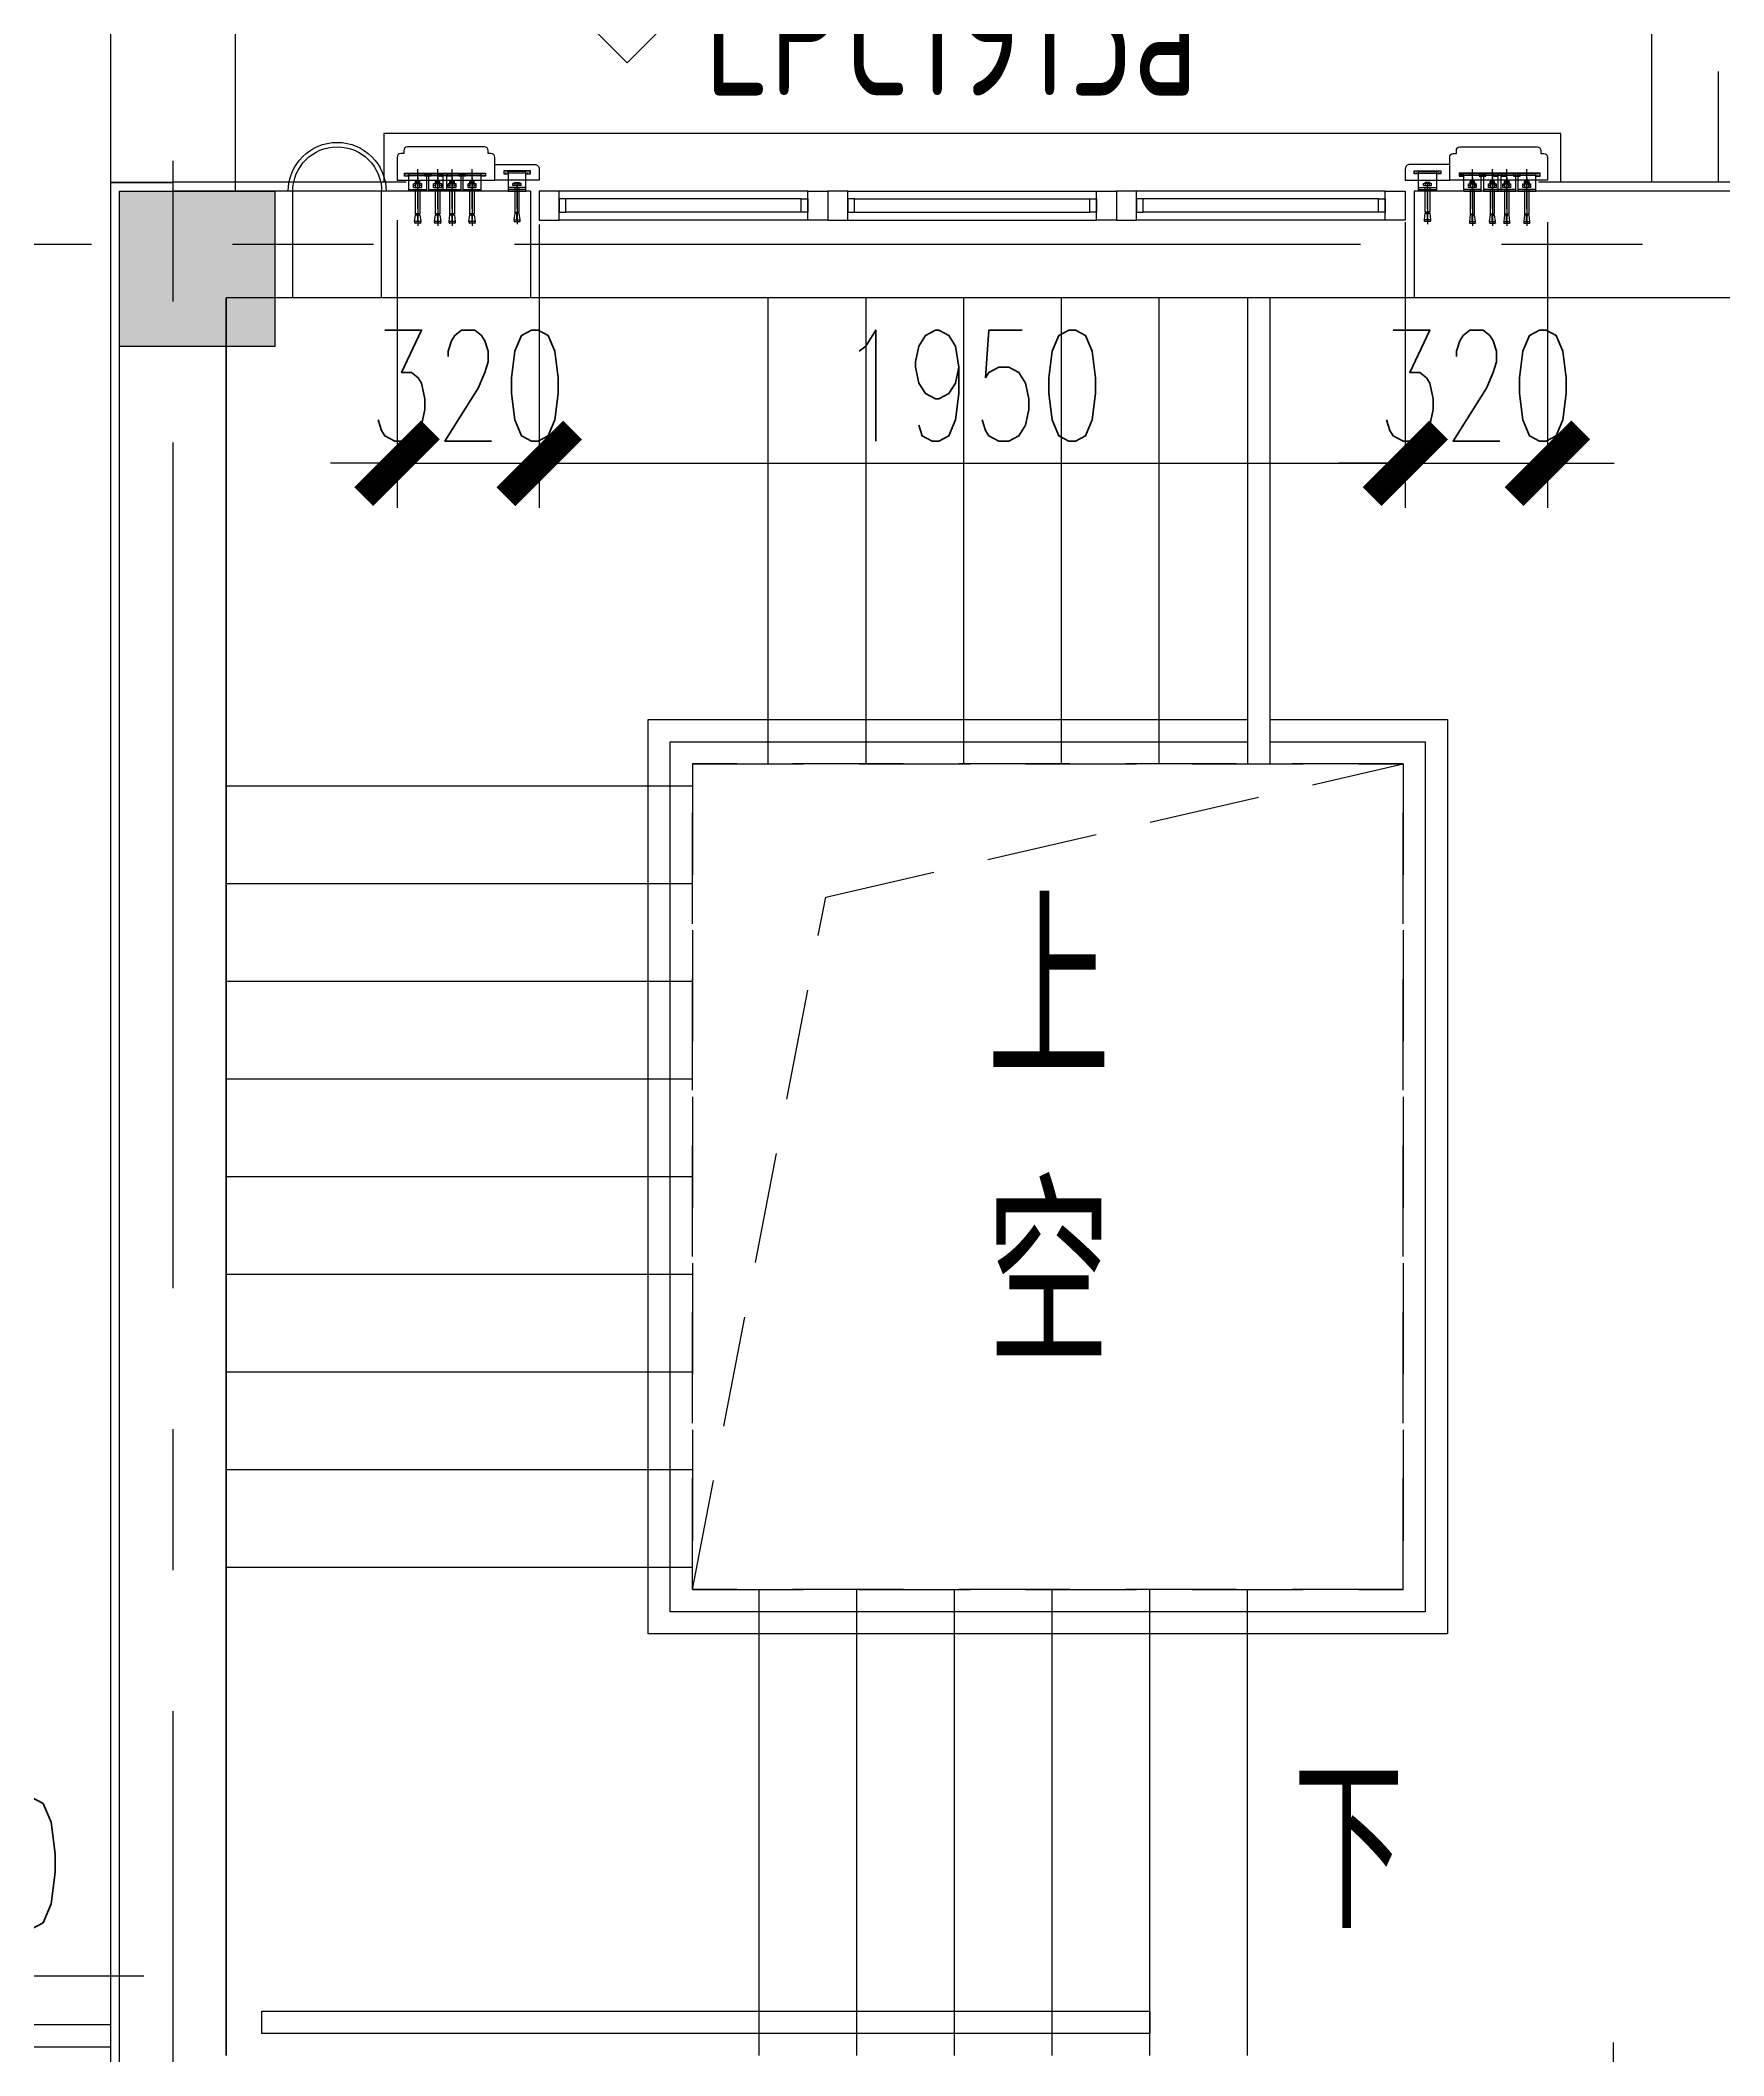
# Model space of a CAD drawing. Extents: x 296441 to 853063, y 459050 to 1117990.
# Drawn here: x 648600 to 652390, y 575747 to 580287 of the extents above; entities that cross this region are included whole.
import ezdxf
from ezdxf.enums import TextEntityAlignment as Align

# ---------------------------------------------------------------- set-up
doc = ezdxf.new("R2010")
doc.units = 0
doc.header["$LTSCALE"] = 1000
for name, pattern in [('14-GRID$0$CENTER2', [28.575, 19.05, -3.175, 3.175, -3.175]), ('B-ROOF01$0$F1-OTLN-ROOF$0$HIDDEN', [0.375, 0.25, -0.125]), ('CENTER', [50.8, 31.75, -6.35, 6.35, -6.35]), ('DASH', [0.35, 0.25, -0.1]), ('DOTE', [2.42, 2, -0.2, 0.02, -0.2]), ('E1-FL03$0$HIDDEN', [0.375, 0.25, -0.125]), ('HIDDEN', [0.375, 0.25, -0.125])]:
    doc.linetypes.add(name, pattern=pattern)
for name, color, linetype in [('0-COL-H1', 170, 'Continuous'), ('14-GRID$0$G-GRID', 9, '14-GRID$0$CENTER2'), ('5PJ(配件)', 13, 'Continuous'), ('8XX(虚线)', 8, 'DASH'), ('A-SLAB-OTLN', 144, 'HIDDEN'), ('dianti-BM01$0$A-HRAL', 5, 'Continuous'), ('DIM_ELEV', 3, 'Continuous'), ('DIM_SYMB', 3, 'Continuous'), ('E-TEXT-BS01-MI-14$0$A-ROOM-IDEN', 4, 'Continuous'), ('E-TEXT-BS01-MI-14$0$A-WIND-IDEN', 33, 'Continuous'), ('E1-FL02$0$A-STRS', 4, 'Continuous'), ('E1-FL03$0$A-HOLE', 211, 'Continuous'), ('E1-FL03$0$A-HRAL', 5, 'Continuous'), ('E1-FL03$0$A-STRS', 4, 'Continuous'), ('E1-FL03$0$A-WALL', 1, 'Continuous'), ('E1-FL03$0$A-WALL-FNSH', 6, 'Continuous'), ('E2-E3-FL03$0$A-OVLK', 140, 'Continuous'), ('E2-E3-FL03$0$A-WALL', 1, 'Continuous'), ('E2-E3-FL03$0$E1-FL03$0$A-HOLE-MECH', 222, 'Continuous'), ('E2-E3-FL03$0$E1-FL03$0$A-OVLK', 140, 'Continuous'), ('E2-E3-FL03$0$E1-FL03$0$A-ROOF', 2, 'Continuous'), ('E2-E3-FL03$0$E1-FL03$0$A-SECT-WIND', 155, 'Continuous'), ('E2-E3-FL03$0$E1-FL03$0$A-SECT-WOOD', 17, 'Continuous'), ('E2-E3-FL03$0$E1-FL03$0$A-WALL', 1, 'Continuous'), ('E2-E3-FL03$0$E1-FL03$0$A-WALL-FNSH', 6, 'Continuous'), ('E2-E3-FL03$0$E1-FL03$0$G-XREF', 2, 'Continuous'), ('E_OTHER', 7, 'Continuous'), ('PUB_TEXT', 7, 'Continuous'), ('ZT0_默认图层-----PM、LM、DY、JD', 7, 'Continuous'), ('ZT1_Dim---标注---PM、LM、DY、JD', 252, 'Continuous'), ('ZT3_型材--铝断面-------------JD', 6, 'Continuous'), ('ZT3_辅材--五金件-------------JD', 13, 'Continuous')]:
    doc.layers.add(name, color=color, linetype=linetype)
doc.styles.add('_TCH_DIM', font='SIMPLEX', dxfattribs={"bigfont": 'GBCBIG'})
doc.styles.add('E-TEXT-FL03$0$GOA_01_thin_0.75', font='romans.shx', dxfattribs={"width": 0.75, "bigfont": 'hzdx.shx'})
doc.styles.get("Standard").update_dxf_attribs({"font": 'gbenor.shx', "bigfont": 'gbcbig.shx'})
doc.styles.add('ZT-DIMSTYLE', font='ROMANS.shx', dxfattribs={"width": 0.7, "bigfont": 'CHINESE.shx'})
doc.styles.add('ZT_文字标注', font='ROMANS.shx', dxfattribs={"width": 0.7, "bigfont": '@1chinese.shx'})
doc.dimstyles.new('ZT-DIM100', dxfattribs={"dimscale": 100, "dimtxt": 2.5, "dimasz": 1.5, "dimexe": 1, "dimexo": 1, "dimgap": 0.5, "dimtad": 1, "dimdec": 0, "dimdsep": 46, "dimtxsty": 'ZT-DIMSTYLE', "dimblk": 'ARCHTICK', "dimcen": 2.5, "dimclrd": 175, "dimclre": 175, "dimclrt": 7, "dimazin": 2, "dimtfac": 1, "dimtix": 1, "dimtmove": 2, "dimatfit": 3, "dimfxl": 0, "dimarcsym": 0})

# ---------------------------------------------------------------- blocks, each defined once
blk = doc.blocks.new('E2-E3-FL03$0$E1-FL03$0$XINFENG-1F2F')
for p, q in [((0, 0), (0, 240)), ((200, 0), (200, 240))]:
    blk.add_line(p, q)
for radius in [110, 100]:
    blk.add_arc((100, 240), radius, 0, 180)
blk = doc.blocks.new('*U429')
at = {"layer": 'E2-E3-FL03$0$E1-FL03$0$A-SECT-WIND'}
for p, q in [((45, 32.5), (605, 32.5)), ((60, 15), (590, 15)), ((45, -32.5), (605, -32.5)), ((60, -15), (590, -15))]:
    blk.add_line(p, q, dxfattribs=at)
at = {"layer": 'E2-E3-FL03$0$E1-FL03$0$A-SECT-WOOD'}
for points in [[(0, 32.5), (45, 32.5), (45, -32.5), (0, -32.5)], [(60, 15), (60, -15), (45, -15), (45, 15)], [(590, 15), (590, -15), (605, -15), (605, 15)], [(650, 32.5), (605, 32.5), (605, -32.5), (650, -32.5)]]:
    blk.add_lwpolyline(points, close=True, dxfattribs=at)
blk = doc.blocks.new('ZT_钢膨胀螺栓_M10X95')
at = {"layer": 'ZT3_辅材--五金件-------------JD', "color": 1, "linetype": 'DOTE', "ltscale": 5}
blk.add_line((-27, 0), (82, 0), dxfattribs=at)
at = {"layer": 'ZT3_辅材--五金件-------------JD'}
for p, q in [((-17.5, 5), (-19, 3.5)), ((-19, -3.5), (-19, 3.5)), ((-13, 4.2), (-18.2, 4.2)), ((-13, 5), (-17.5, 5)), ((-17.5, 5), (-17.5, -5)), ((-16, 5), (-16, -5)), ((-14.5, 5), (-14.5, -5)), ((-13, -6.9), (-13, 6.9)), ((-4.6, 9.2), (-12.5, 9.2)), ((-4.6, 4.6), (-12.5, 4.6)), ((-4.6, -9.2), (-4.6, 9.2)), ((-2, 0.7), (-4.6, -0.2)), ((-2, 0), (-4.6, -0.9)), ((0, 5), (55, 5)), ((55, 5), (55, -5)), ((57.1, 4.1), (55, 4.1)), ((57.1, 1), (55, 1)), ((57.1, 5), (72.4, 7)), ((57.1, -5), (57.1, 5)), ((72.4, 0.4), (60.5, 0.4)), ((72.4, 7), (72.4, 0.4)), ((72.4, 6.5), (74.9, 6.9)), ((76, 5.9), (76, -5.9)), ((-17.5, -5), (-19, -3.5)), ((-13, -4.2), (-18.2, -4.2)), ((-13, -5), (-17.5, -5)), ((-4.6, -4.6), (-12.5, -4.6)), ((-4.6, -9.2), (-12.5, -9.2)), ((55, -5), (0, -5)), ((57.1, -1), (55, -1)), ((57.1, -4.1), (55, -4.1)), ((72.4, -7), (57.1, -5)), ((60.5, -0.4), (72.4, -0.4)), ((72.4, -0.4), (72.4, -7)), ((74.9, -6.9), (72.4, -6.5))]:
    blk.add_line(p, q, dxfattribs=at)
for centre, radius, start, end in [((-7.4, 6.9), 5.58, 155.5673, 204.4327), ((8.6, 0), 21.6, 167.6432, 192.3568), ((59.6, 0), 1.04, 23.5782, 336.4218), ((75, 5.9), 1, 0, 97.412), ((-7.4, -6.9), 5.58, 155.5673, 204.4327), ((75, -5.9), 1, 262.588, 0)]:
    blk.add_arc(centre, radius, start, end, dxfattribs=at)
at = {"layer": 'Defpoints', "color": 250, "style": 'ZT_文字标注', "width": 0.7}
for s, p in [('M10', (-9, 7.2)), ('95', (-9, -6.2))]:
    blk.add_text(s, height=1.5, rotation=90, dxfattribs=at).set_placement(p, align=Align.MIDDLE)
blk = doc.blocks.new('*U2473')
at = {"layer": 'ZT3_辅材--五金件-------------JD', "rotation": 270}
blk.add_blockref('ZT_钢膨胀螺栓_M10X95', (0, 0), dxfattribs=at)
blk = doc.blocks.new('L形挂件')
at = {"layer": '8XX(虚线)', "ltscale": 25}
h = blk.add_hatch(dxfattribs=at)
h.set_pattern_fill('AR-SAND', color=256, scale=0.05, style=0)
h.set_pattern_definition([(52.5, (-25.0006, -59.7017), (2.44707, -0.08), [0, -1.9304, 0, -2.159, 0, -2.06375]), (82.5, (-25.0006, -59.7017), (3.58413, 2.24762), [0, -1.0414, 0, -1.7399, 0, -0.66675]), (122.5, (-25.0006, -61.2638), (0.00719, 3.95496), [0, -0.635, 0, -2.286, 0, -2.9845]), (132.5, (-25.0006, -61.2638), (1.11465, 3.81778), [0, -0.3175, 0, -1.4986, 0, -1.7145])])
edge = h.paths.add_edge_path()
edge.add_line((-34, -29.7), (-41, -29.7))
edge.add_line((-41, -29.7), (-41, -59.7))
edge.add_line((-41, -59.7), (-39.5, -59.7))
edge.add_line((-39.5, -59.7), (-39.5, -40.9))
edge.add_arc((-38.3, -40.9), 1.2, 90, 180, ccw=False)
edge.add_line((-38.3, -39.7), (-34, -39.7))
edge.add_line((-34, -39.7), (-34, -29.7))
edge = h.paths.add_edge_path()
edge.add_line((-41, -89.7), (-34, -89.7))
edge.add_line((-34, -89.7), (-34, -79.7))
edge.add_line((-34, -79.7), (-38.3, -79.7))
edge.add_arc((-38.3, -78.5), 1.2, -180, -90, ccw=False)
edge.add_line((-39.5, -78.5), (-39.5, -59.7))
edge.add_line((-39.5, -59.7), (-41, -59.7))
edge.add_line((-41, -59.7), (-41, -89.7))
h = blk.add_hatch(dxfattribs=at)
h.set_pattern_fill('AR-SAND', color=256, scale=0.05, angle=180, style=0)
h.set_pattern_definition([(52.5, (-25.0006, -104.7017), (2.44707, -0.08), [0, -1.9304, 0, -2.159, 0, -2.06375]), (82.5, (-25.0006, -104.7017), (3.58413, 2.24762), [0, -1.0414, 0, -1.7399, 0, -0.66675]), (122.5, (-25.0006, -106.2638), (0.00719, 3.95496), [0, -0.635, 0, -2.286, 0, -2.9845]), (132.5, (-25.0006, -106.2638), (1.11465, 3.81778), [0, -0.3175, 0, -1.4986, 0, -1.7145])])
edge = h.paths.add_edge_path()
edge.add_line((-41, -134.7), (-34, -134.7))
edge.add_line((-34, -134.7), (-34, -124.7))
edge.add_line((-34, -124.7), (-38.3, -124.7))
edge.add_arc((-38.3, -123.5), 1.2, -180, -90, ccw=False)
edge.add_line((-39.5, -123.5), (-39.5, -104.7))
edge.add_line((-39.5, -104.7), (-41, -104.7))
edge.add_line((-41, -104.7), (-41, -134.7))
edge = h.paths.add_edge_path()
edge.add_line((-34, -74.7), (-41, -74.7))
edge.add_line((-41, -74.7), (-41, -104.7))
edge.add_line((-41, -104.7), (-39.5, -104.7))
edge.add_line((-39.5, -104.7), (-39.5, -85.9))
edge.add_arc((-38.3, -85.9), 1.2, 90, 180, ccw=False)
edge.add_line((-38.3, -84.7), (-34, -84.7))
edge.add_line((-34, -84.7), (-34, -74.7))
at = {"color": 8}
for p, q in [((-41, -29.7), (-34, -29.7)), ((-41, -74.7), (-34, -74.7))]:
    blk.add_line(p, q, dxfattribs=at)
at = {"color": 1, "linetype": 'CENTER', "ltscale": 10}
for p, q in [((40, -59.7), (-50, -59.7)), ((40, -59.7), (-50, -59.7)), ((40, -104.7), (-50, -104.7)), ((40, -104.7), (-50, -104.7))]:
    blk.add_line(p, q, dxfattribs=at)
at = {"layer": '5PJ(配件)'}
for p, q in [((-4, -79.7), (-4, -39.7)), ((-39.5, -110.9), (-39.5, -85.9)), ((-38.3, -84.7), (-25, -84.7)), ((-35.5, -124.7), (-35.5, -84.7)), ((-39.5, -123.5), (-39.5, -110.9)), ((-25, -124.7), (-38.3, -124.7))]:
    blk.add_line(p, q, dxfattribs=at)
for points in [[(-25, -39.7), (0, -39.7)], [(0, -40.1), (0, -79.7), (-25, -79.7)], [(-25, -84.7), (0, -84.7), (0, -124.7)], [(0, -124.7), (-25, -124.7)]]:
    blk.add_lwpolyline(points, dxfattribs=at)
for centre, start, end in [((-38.3, -85.9), 90, 180), ((-38.3, -123.5), 180, 270)]:
    blk.add_arc(centre, 1.2, start, end, dxfattribs=at)
at = {"layer": '8XX(虚线)', "ltscale": 25}
for p, q in [((-41, -89.7), (-41, -29.7)), ((-34, -29.7), (-34, -39.7)), ((-41, -134.7), (-41, -74.7)), ((-34, -89.7), (-41, -89.7)), ((-34, -74.7), (-34, -84.7)), ((-34, -79.7), (-34, -89.7)), ((-34, -134.7), (-41, -134.7)), ((-34, -124.7), (-34, -134.7))]:
    blk.add_line(p, q, dxfattribs=at)
at = {"layer": '8XX(虚线)', "linetype": 'Continuous', "ltscale": 25}
for p, q in [((-39.5, -65.9), (-39.5, -40.9)), ((-38.3, -39.7), (-25, -39.7)), ((-35.5, -79.7), (-35.5, -39.7)), ((-39.5, -78.5), (-39.5, -65.9)), ((-25, -79.7), (-38.3, -79.7))]:
    blk.add_line(p, q, dxfattribs=at)
at = {"layer": '8XX(虚线)', "linetype": 'DASH', "ltscale": 25}
blk.add_line((-4, -124.7), (-4, -84.7), dxfattribs=at)
for centre, start, end in [((-38.3, -40.9), 90, 180), ((-38.3, -78.5), 180, 270)]:
    blk.add_arc(centre, 1.2, start, end, dxfattribs=at)
at = {"layer": 'ZT3_辅材--五金件-------------JD', "rotation": 90}
for p in [(-4, -59.7), (-4, -104.7)]:
    blk.add_blockref('*U2473', p, dxfattribs=at)
blk = doc.blocks.new('20180521.08271243')
at = {"layer": '8XX(虚线)', "ltscale": 25}
h = blk.add_hatch(dxfattribs=at)
h.set_pattern_fill('AR-SAND', color=256, scale=0.05, angle=360, style=0)
h.set_pattern_definition([(232.5, (-292719.11, -161804.6666), (-2.447066187, 0.080001565), [0, -1.9304, 0, -2.159, 0, -2.06375]), (262.5, (-292719.11, -161804.6666), (-3.584125503, -2.247616416), [0, -1.0414, 0, -1.7399, 0, -0.66675]), (302.5, (-292719.11, -161803.1045), (-0.007185923, -3.954961851), [0, -0.635, 0, -2.286, 0, -2.9845]), (312.5, (-292719.11, -161803.1045), (-1.114646616, -3.817782262), [0, -0.3175, 0, -1.4986, 0, -1.7145])])
edge = h.paths.add_edge_path()
edge.add_line((30, 36), (30, 29))
edge.add_line((30, 29), (20, 29))
edge.add_line((20, 29), (20, 33.3))
edge.add_arc((18.8, 33.3), 1.2, 360, 450)
edge.add_line((18.8, 34.5), (0, 34.5))
edge.add_line((0, 34.5), (0, 36))
edge.add_line((0, 36), (30, 36))
edge = h.paths.add_edge_path()
edge.add_line((-30, 29), (-30, 36))
edge.add_line((-30, 36), (0, 36))
edge.add_line((0, 36), (0, 34.5))
edge.add_line((0, 34.5), (-18.8, 34.5))
edge.add_arc((-18.8, 33.3), 1.2, 90, 180)
edge.add_line((-20, 33.3), (-20, 29))
edge.add_line((-20, 29), (-30, 29))
at = {"color": 8}
blk.add_line((-30, 36, 0), (-30, 29, 0), dxfattribs=at)
at = {"color": 1, "linetype": 'CENTER', "ltscale": 10}
blk.add_line((0, -50), (0, 9.5), dxfattribs=at)
blk.add_line((0, -50), (0, 9.5), dxfattribs=at)
at = {"layer": '5PJ(配件)'}
for p, q in [((-20, 33.3, 0), (-20, 30, 0)), ((20, 30.5, 0), (-20, 30.5, 0)), ((6.2, 34.5, 0), (-18.8, 34.5, 0)), ((18.8, 34.5, 0), (6.2, 34.5, 0)), ((20, 30, 0), (20, 33.3, 0)), ((20, -2), (-20, -2)), ((20, -6), (-20, -6))]:
    blk.add_line(p, q, dxfattribs=at)
for points in [[(-20, 30), (-20, -10), (20, -10)], [(20, -10), (20, 30)]]:
    blk.add_lwpolyline(points, dxfattribs=at)
for centre, start, end in [((-18.8, 33.3, 0), 90, 180), ((18.8, 33.3, 0), 0, 90)]:
    blk.add_arc(centre, 1.2, start, end, dxfattribs=at)
at = {"layer": '8XX(虚线)', "ltscale": 25}
for p, q in [((30, 36, 0), (-30, 36, 0)), ((-30, 29, 0), (-20, 29, 0)), ((-25, 29, 0), (-20, 29, 0)), ((20, 29, 0), (30, 29, 0)), ((30, 29, 0), (30, 36, 0))]:
    blk.add_line(p, q, dxfattribs=at)
at = {"layer": 'ZT3_辅材--五金件-------------JD'}
for p, q in [((-9.2, 2.6), (-9.2, 7.5)), ((9.2, 2.6), (-9.2, 2.6)), ((6.9, 8), (-6.9, 8)), ((-5, 8), (-5, 9.5)), ((-5, 9.5), (5, 9.5)), ((-4.6, 2.6), (-4.6, 7.5)), ((-4.3, 8), (-4.3, 9.5)), ((-0.7, 0), (0.2, 2.6)), ((0, 0), (0.9, 2.6)), ((4.2, 8), (4.2, 9.5)), ((4.6, 2.6), (4.6, 7.5)), ((5, 8), (5, 9.5)), ((9.2, 2.6), (9.2, 7.5)), ((-5, -2), (-5, -57)), ((5, -57), (5, -2)), ((-5, -59.1), (-7, -74.4)), ((-7, -74.4), (-0.4, -74.4)), ((-6.5, -74.4), (-6.9, -76.9)), ((-5.9, -78), (5.9, -78)), ((-5, -57), (5, -57)), ((5, -59.1), (-5, -59.1)), ((-4.1, -59.1), (-4.1, -57)), ((-1, -59.1), (-1, -57)), ((-0.4, -74.4), (-0.4, -62.5)), ((0.4, -62.5), (0.4, -74.4)), ((0.4, -74.4), (7, -74.4)), ((1, -59.1), (1, -57)), ((4.1, -59.1), (4.1, -57)), ((7, -74.4), (5, -59.1)), ((6.9, -76.9), (6.5, -74.4))]:
    blk.add_line(p, q, dxfattribs=at)
at = {"layer": 'ZT3_辅材--五金件-------------JD', "color": 1, "linetype": 'DOTE', "ltscale": 5}
blk.add_line((0, 9.5), (0, -84), dxfattribs=at)
at = {"layer": 'ZT3_辅材--五金件-------------JD'}
for centre, radius, start, end in [((-6.9, 2.4), 5.58, 65.5673, 114.4327), ((0, -13.6), 21.6, 77.6432, 102.3568), ((6.9, 2.4), 5.58, 65.5673, 114.4327), ((-5.9, -77), 1, 172.588, 270), ((0, -61.6), 1.04, 293.5782, 246.4218), ((5.9, -77), 1, 270, 7.412)]:
    blk.add_arc(centre, radius, start, end, dxfattribs=at)
at = {"layer": 'Defpoints', "color": 250, "style": 'ZT_文字标注', "text_generation_flag": 4, "width": 0.7}
for s, p in [('M10', (-7.2, 7)), ('95', (6.2, 7))]:
    blk.add_text(s, height=1.5, rotation=180, dxfattribs=at).set_placement(p, align=Align.MIDDLE)
blk = doc.blocks.new('20191017190147')
at = {"layer": 'ZT3_型材--铝断面-------------JD', "ltscale": 0.02}
blk.add_lwpolyline([(-80, -25), (-80, -77, -0.414214), (-88, -85), (-95, -85), (-95, -92, -0.414214), (-103, -100), (-245, -100), (-277, -100, -0.414214), (-285, -92), (-285, -85), (-292, -85, -0.414214), (-300, -77), (-300, -25), (-80, -25)], format="xyb", dxfattribs=at)
at = {"layer": 'ZT3_型材--铝断面-------------JD', "ltscale": 0.02, "elevation": 0}
blk.add_lwpolyline([(-80, -25), (-80, -60), (10, -60, 0.414214), (20, -50), (20, -25)], format="xyb", close=True, dxfattribs=at)
at = {"layer": 'ZT0_默认图层-----PM、LM、DY、JD', "ltscale": 10, "xscale": -1, "rotation": 180}
blk.add_blockref('20180521.08271243', (-30, -10), dxfattribs=at)
at = {"layer": 'ZT1_Dim---标注---PM、LM、DY、JD', "ltscale": 10, "xscale": -1, "rotation": 270}
for p in [(-148.9, 0), (-71.5, 0)]:
    blk.add_blockref('L形挂件', p, dxfattribs=at)
blk = doc.blocks.new('HHHH23')
at = {"layer": 'A-SLAB-OTLN', "linetype": 'B-ROOF01$0$F1-OTLN-ROOF$0$HIDDEN'}
blk.add_line((926704.2, 422632.8), (926704.2, 425192.8), dxfattribs=at)
at = {"layer": 'dianti-BM01$0$A-HRAL'}
blk.add_lwpolyline([(923424.2, 418462.8), (923424.2, 418512.8), (925424.2, 418512.8), (925424.2, 418462.8), (923424.2, 418462.8)], dxfattribs=at)
at = {"layer": 'DIM_SYMB'}
blk.add_lwpolyline([(925644.2, 418937.8, 0, 0, 0), (923869.2, 418937.8, 0, 0, 0), (923869.2, 421847.8, 0, 0, 0), (925094.2, 421847.8, 80, 0, 0), (925394.2, 421847.8, 0, 0, 0)], format="xyseb", dxfattribs=at)
at = {"layer": 'E1-FL02$0$A-STRS', "ltscale": 0.1}
for p, q in [((924544.2, 418412.8), (924544.2, 419462.8)), ((924764.2, 418412.8), (924764.2, 419462.8)), ((924984.2, 418412.8), (924984.2, 419462.8)), ((925204.2, 418412.8), (925204.2, 419462.8)), ((925424.2, 418412.8), (925424.2, 419462.8))]:
    blk.add_line(p, q, dxfattribs=at)
at = {"layer": 'E1-FL03$0$A-HOLE', "linetype": 'E1-FL03$0$HIDDEN'}
for points in [[(925994.2, 421322.8), (924394.2, 421322.8), (924394.2, 419462.8), (925994.2, 419462.8)], [(925994.2, 419462.8), (924394.2, 419462.8), (924394.2, 421322.8), (925994.2, 421322.8)]]:
    blk.add_lwpolyline(points, close=True, dxfattribs=at)
blk.add_lwpolyline([(924394.2, 419462.8), (924694.2, 421022.8), (925994.2, 421322.8)], dxfattribs=at)
at = {"layer": 'E1-FL03$0$A-HRAL'}
for p, q in [((925644.2, 422372.8), (925644.2, 421322.8)), ((925694.2, 422372.8), (925694.2, 421322.8))]:
    blk.add_line(p, q, dxfattribs=at)
for points in [[(925694.2, 421422.8), (926094.2, 421422.8), (926094.2, 419362.8), (924294.2, 419362.8), (924294.2, 421422.8), (925644.2, 421422.8)], [(925694.2, 421372.8), (926044.2, 421372.8), (926044.2, 419412.8), (924344.2, 419412.8), (924344.2, 421372.8), (925644.2, 421372.8)]]:
    blk.add_lwpolyline(points, dxfattribs=at)
at = {"layer": 'E1-FL03$0$A-STRS', "ltscale": 0.1}
for p, q in [((924564.2, 422372.8), (924564.2, 421322.8)), ((924784.2, 422372.8), (924784.2, 421322.8)), ((925004.2, 422372.8), (925004.2, 421322.8)), ((925224.2, 422372.8), (925224.2, 421322.8)), ((925444.2, 422372.8), (925444.2, 421322.8)), ((925644.2, 422372.8), (925644.2, 421322.8)), ((924394.2, 421272.8), (923344.2, 421272.8)), ((924394.2, 421052.8), (923344.2, 421052.8)), ((924394.2, 420832.8), (923344.2, 420832.8)), ((924394.2, 420612.8), (923344.2, 420612.8)), ((924394.2, 420392.8), (923344.2, 420392.8)), ((924394.2, 420172.8), (923344.2, 420172.8)), ((924394.2, 419952.8), (923344.2, 419952.8)), ((924394.2, 419732.8), (923344.2, 419732.8)), ((924394.2, 419512.8), (923344.2, 419512.8)), ((925644.2, 418412.8), (925644.2, 419462.8))]:
    blk.add_line(p, q, dxfattribs=at)
at = {"layer": 'E1-FL03$0$A-WALL'}
for p, q in [((932704.2, 410672.8), (932704.2, 422612.8)), ((932704.2, 422612.8), (932824.2, 422612.8))]:
    blk.add_line(p, q, dxfattribs=at)
at = {"layer": 'E1-FL03$0$A-WALL-FNSH'}
for p, q in [((932684.2, 410652.8), (932684.2, 422632.8)), ((932684.2, 422632.8), (932824.2, 422632.8))]:
    blk.add_line(p, q, dxfattribs=at)
at = {"layer": 'E2-E3-FL03$0$A-OVLK'}
blk.add_lwpolyline([(923364.2, 424452.8), (923364.2, 422612.8)], dxfattribs=at)
at = {"layer": 'E2-E3-FL03$0$A-WALL'}
blk.add_line((923674.2, 422372.8), (923344.2, 422372.8), dxfattribs=at)
blk.add_lwpolyline([(923344.2, 422372.8), (923344.2, 418412.8)], dxfattribs=at)
at = {"layer": 'E2-E3-FL03$0$E1-FL03$0$A-OVLK'}
for p, q in [((932684.2, 422632.8), (932684.2, 424452.8)), ((926019.2, 422372.8), (924029.2, 422372.8)), ((931184.2, 418482.8), (932684.2, 418482.8)), ((931184.2, 418432.8), (932684.2, 418432.8))]:
    blk.add_line(p, q, dxfattribs=at)
for points in [[(926554.2, 424452.8), (923364.2, 424452.8), (923364.2, 422632.8)], [(923364.2, 424452.8), (923364.2, 422632.8)], [(926349.2, 422632.8), (926349.2, 422742.8), (923699.2, 422742.8), (923699.2, 422632.8)]]:
    blk.add_lwpolyline(points, dxfattribs=at)
at = {"layer": 'E2-E3-FL03$0$E1-FL03$0$A-ROOF'}
blk.add_lwpolyline([(926554.2, 422632.8), (926554.2, 425342.8), (931294.2, 425342.8), (931294.2, 422492.8), (931184.2, 422492.8)], dxfattribs=at)
at = {"layer": 'E2-E3-FL03$0$E1-FL03$0$A-WALL'}
for p, q in [((924029.2, 422612.8), (923224.2, 422612.8)), ((924029.2, 422612.8), (924029.2, 422372.8)), ((928074.2, 422612.8), (926019.2, 422612.8)), ((926019.2, 422612.8), (926019.2, 422372.8)), ((923344.2, 418412.8), (923344.2, 422372.8)), ((924029.2, 422372.8), (923344.2, 422372.8)), ((928124.2, 422372.8), (926019.2, 422372.8))]:
    blk.add_line(p, q, dxfattribs=at)
at = {"layer": 'E2-E3-FL03$0$E1-FL03$0$A-WALL-FNSH'}
for p, q in [((923749.2, 422632.8), (923224.2, 422632.8)), ((928074.2, 422632.8), (926299.2, 422632.8))]:
    blk.add_line(p, q, dxfattribs=at)
at = {"ltscale": 20, "extrusion": (0, 0, -1), "zscale": -1, "rotation": 180}
blk.add_blockref('20191017190147', (-924029.2, 422612.8, 0), dxfattribs=at)
at = {"ltscale": 20, "extrusion": (0, 0, -1), "xscale": -1, "zscale": -1, "rotation": 180}
blk.add_blockref('20191017190147', (-926019.2, 422612.8), dxfattribs=at)
at = {"layer": 'E2-E3-FL03$0$E1-FL03$0$A-HOLE-MECH', "xscale": -1}
blk.add_blockref('E2-E3-FL03$0$E1-FL03$0$XINFENG-1F2F', (923694.2, 422372.8), dxfattribs=at)
at = {"layer": 'E2-E3-FL03$0$E1-FL03$0$G-XREF', "rotation": 180}
for p in [(924699.2, 422580.3), (925999.2, 422580.3)]:
    blk.add_blockref('*U429', p, dxfattribs=at)
at = {"layer": 'E2-E3-FL03$0$E1-FL03$0$G-XREF', "xscale": -1, "rotation": 180}
blk.add_blockref('*U429', (924699.2, 422580.3), dxfattribs=at)
blk = doc.blocks.new('WWWE12')
at = {"layer": 'DIM_ELEV'}
for p, q in [((860304.4, 422902.1), (860004.4, 423202.1)), ((860304.4, 422902.1), (860604.4, 423202.1)), ((867320.2, 418592.8), (868816.2, 418592.8))]:
    blk.add_line(p, q, dxfattribs=at)
at = {"layer": '0-COL-H1', "color": 130, "insert": (861114.6, 421003.9), "char_height": 385.82, "width": 522.766, "attachment_point": 1}
blk.add_mtext('上空', dxfattribs=at)
at = {"layer": 'E-TEXT-BS01-MI-14$0$A-ROOM-IDEN', "style": 'E-TEXT-FL03$0$GOA_01_thin_0.75', "width": 0.75}
blk.add_text('下', height=350, dxfattribs=at).set_placement((861804.3, 418699.6))
at = {"layer": 'E-TEXT-BS01-MI-14$0$A-WIND-IDEN', "color": 2, "width": 0.8}
blk.add_text('LPC1915a', height=300, dxfattribs=at).set_placement((860477.6, 422828.4))
at = {"layer": 'PUB_TEXT', "style": '_TCH_DIM', "width": 0.705882}
blk.add_text('6.100', height=297.5, dxfattribs=at).set_placement((867833.3, 418697.8))
blk = doc.blocks.new('_ArchTick')
at = {"color": 0, "linetype": 'ByBlock', "const_width": 0.4}
blk.add_lwpolyline([(-0.5, -0.5), (0.5, 0.5)], dxfattribs=at)
blk = doc.blocks.new('*D1289')
at = {"layer": 'Defpoints', "color": 0, "ltscale": 1000, "transparency": 16777216}
for p in [(651673.5, 579977.2), (651993.5, 579977.2), (651993.5, 579334.3)]:
    blk.add_point(p, dxfattribs=at)
at = {"layer": 'ZT1_Dim---标注---PM、LM、DY、JD', "color": 175, "linetype": 'ByBlock', "lineweight": -2, "ltscale": 1000, "transparency": 16777216}
for p, q in [((651673.5, 579877.2), (651673.5, 579234.3)), ((651993.5, 579877.2), (651993.5, 579234.3)), ((651673.5, 579334.3), (651523.5, 579334.3)), ((651673.5, 579334.3), (651993.5, 579334.3)), ((651993.5, 579334.3), (652143.5, 579334.3))]:
    blk.add_line(p, q, dxfattribs=at)
at = {"layer": 'ZT1_Dim---标注---PM、LM、DY、JD', "color": 175, "lineweight": -2, "ltscale": 1000, "transparency": 16777216, "xscale": 150, "yscale": 150, "zscale": 150}
blk.add_blockref('_ArchTick', (651673.5, 579334.3), dxfattribs=at)
at = {"layer": 'ZT1_Dim---标注---PM、LM、DY、JD', "color": 175, "lineweight": -2, "ltscale": 1000, "transparency": 16777216, "xscale": 150, "yscale": 150, "zscale": 150, "rotation": 180}
blk.add_blockref('_ArchTick', (651993.5, 579334.3), dxfattribs=at)
at = {"layer": 'ZT1_Dim---标注---PM、LM、DY、JD', "color": 7, "ltscale": 1000, "transparency": 16777216, "insert": (651833.5, 579509.3), "char_height": 250, "attachment_point": 5, "style": 'ZT-DIMSTYLE'}
blk.add_mtext('320', dxfattribs=at)
blk = doc.blocks.new('*D1290')
at = {"layer": 'Defpoints', "color": 0, "ltscale": 1000, "transparency": 16777216}
for p in [(649723.5, 579972.2, 0), (651673.5, 579977.2), (651673.5, 579334.3)]:
    blk.add_point(p, dxfattribs=at)
at = {"layer": 'ZT1_Dim---标注---PM、LM、DY、JD', "color": 175, "linetype": 'ByBlock', "lineweight": -2, "ltscale": 1000, "transparency": 16777216}
for p, q in [((649723.5, 579872.2), (649723.5, 579234.3)), ((651673.5, 579877.2), (651673.5, 579234.3)), ((649723.5, 579334.3), (651673.5, 579334.3))]:
    blk.add_line(p, q, dxfattribs=at)
at = {"layer": 'ZT1_Dim---标注---PM、LM、DY、JD', "color": 175, "lineweight": -2, "ltscale": 1000, "transparency": 16777216, "xscale": 150, "yscale": 150, "zscale": 150, "rotation": 180}
blk.add_blockref('_ArchTick', (649723.5, 579334.3), dxfattribs=at)
at = {"layer": 'ZT1_Dim---标注---PM、LM、DY、JD', "color": 175, "lineweight": -2, "ltscale": 1000, "transparency": 16777216, "xscale": 150, "yscale": 150, "zscale": 150}
blk.add_blockref('_ArchTick', (651673.5, 579334.3), dxfattribs=at)
at = {"layer": 'ZT1_Dim---标注---PM、LM、DY、JD', "color": 7, "ltscale": 1000, "transparency": 16777216, "insert": (650698.5, 579509.3), "char_height": 250, "attachment_point": 5, "style": 'ZT-DIMSTYLE'}
blk.add_mtext('1950', dxfattribs=at)
blk = doc.blocks.new('*D1291')
at = {"layer": 'Defpoints', "color": 0, "ltscale": 1000, "transparency": 16777216}
for p in [(649403.5, 579982.1, 0), (649723.5, 579972.2, 0), (649723.5, 579334.3)]:
    blk.add_point(p, dxfattribs=at)
at = {"layer": 'ZT1_Dim---标注---PM、LM、DY、JD', "color": 175, "linetype": 'ByBlock', "lineweight": -2, "ltscale": 1000, "transparency": 16777216}
for p, q in [((649403.5, 579882.1), (649403.5, 579234.3)), ((649723.5, 579872.2), (649723.5, 579234.3)), ((649403.5, 579334.3), (649253.5, 579334.3)), ((649403.5, 579334.3), (649723.5, 579334.3)), ((649723.5, 579334.3), (649873.5, 579334.3))]:
    blk.add_line(p, q, dxfattribs=at)
at = {"layer": 'ZT1_Dim---标注---PM、LM、DY、JD', "color": 175, "lineweight": -2, "ltscale": 1000, "transparency": 16777216, "xscale": 150, "yscale": 150, "zscale": 150}
blk.add_blockref('_ArchTick', (649403.5, 579334.3), dxfattribs=at)
at = {"layer": 'ZT1_Dim---标注---PM、LM、DY、JD', "color": 175, "lineweight": -2, "ltscale": 1000, "transparency": 16777216, "xscale": 150, "yscale": 150, "zscale": 150, "rotation": 180}
blk.add_blockref('_ArchTick', (649723.5, 579334.3), dxfattribs=at)
at = {"layer": 'ZT1_Dim---标注---PM、LM、DY、JD', "color": 7, "ltscale": 1000, "transparency": 16777216, "insert": (649563.5, 579509.3), "char_height": 250, "attachment_point": 5, "style": 'ZT-DIMSTYLE'}
blk.add_mtext('320', dxfattribs=at)
blk = doc.blocks.new('*D1861')
at = {"layer": 'Defpoints', "color": 0, "ltscale": 1000, "transparency": 16777216}
for p in [(651318.5, 575627.2), (652142, 575627.2), (651318.5, 575402.2)]:
    blk.add_point(p, dxfattribs=at)
at = {"layer": 'ZT1_Dim---标注---PM、LM、DY、JD', "color": 175, "linetype": 'ByBlock', "lineweight": -2, "ltscale": 1000, "transparency": 16777216}
for p, q in [((652142, 575627.2), (652142, 575777.2)), ((651418.5, 575627.2), (652242, 575627.2)), ((652142, 575402.2), (652142, 575627.2)), ((651418.5, 575402.2), (652242, 575402.2)), ((652142, 575402.2), (652142, 575252.2))]:
    blk.add_line(p, q, dxfattribs=at)
at = {"layer": 'ZT1_Dim---标注---PM、LM、DY、JD', "color": 175, "lineweight": -2, "ltscale": 1000, "transparency": 16777216, "xscale": 150, "yscale": 150, "zscale": 150}
for p, rotation in [((652142, 575627.2), 270), ((652142, 575402.2), 90)]:
    blk.add_blockref('_ArchTick', p, dxfattribs=dict(at, rotation=rotation))
at = {"layer": 'ZT1_Dim---标注---PM、LM、DY、JD', "color": 7, "ltscale": 1000, "transparency": 16777216, "insert": (651967, 575514.7), "char_height": 250, "attachment_point": 5, "rotation": 90, "style": 'ZT-DIMSTYLE'}
blk.add_mtext('225', dxfattribs=at)

msp = doc.modelspace()

# ---------------------------------------------------------------- linework, layer by layer
at = {"layer": '0-COL-H1', "elevation": 0}
msp.add_lwpolyline([(648778.4, 579947.2), (649128.4, 579947.2), (649128.4, 579597.2), (648778.4, 579597.2)], close=True, dxfattribs=at)
at = {"layer": '0-COL-H1', "color": 254}
msp.add_solid([(649128.4, 579597.2, 0), (649128.4, 579947.2, 0), (648778.4, 579597.2, 0), (648778.4, 579947.2, 0)], dxfattribs=at)
at = {"layer": '14-GRID$0$G-GRID', "color": 8, "ltscale": 0.1}
for p, q in [((648898.5, 590811), (648898.5, 558052.5)), ((674432.5, 579827.2), (595151, 579827.2))]:
    msp.add_line(p, q, dxfattribs=at)
at = {"layer": 'E1-FL03$0$A-WALL'}
for p, q in [((648778.5, 579947.2), (648898.5, 579947.2)), ((648778.5, 568007.2), (648778.5, 579947.2))]:
    msp.add_line(p, q, dxfattribs=at)
at = {"layer": 'E1-FL03$0$A-WALL-FNSH'}
for p, q in [((648758.5, 579967.2), (648898.5, 579967.2)), ((648758.5, 567987.2), (648758.5, 579967.2))]:
    msp.add_line(p, q, dxfattribs=at)

# ---------------------------------------------------------------- block references
at = {"layer": 'E_OTHER'}
for name, p in [('WWWE12', (-219982.9, 157334.5, 0)), ('WWWE12', (-210382.9, 157334.5, 0)), ('HHHH23', (-283925.7, 157334.5)), ('HHHH23', (-274325.7, 157334.5))]:
    msp.add_blockref(name, p, dxfattribs=at)

# ---------------------------------------------------------------- dimensions: what is measured, and where the dimension line sits
at = {"layer": 'ZT1_Dim---标注---PM、LM、DY、JD', "ltscale": 1000}
for base, p1, p2, picture, middle in [((649723.5, 579334.3, 0), (649403.5, 579982.1, 0), (649723.5, 579972.2), '*D1291', (649563.5, 579509.3, 0)), ((651673.5, 579334.3, 0), (649723.5, 579972.2), (651673.5, 579977.2, 0), '*D1290', (650698.5, 579509.3, 0)), ((651993.5, 579334.3, 0), (651673.5, 579977.2, 0), (651993.5, 579977.2, 0), '*D1289', (651833.5, 579509.3, 0))]:
    dim = msp.add_linear_dim(base=base, p1=p1, p2=p2, dimstyle='ZT-DIM100', dxfattribs=at)
    dim.commit()
    dim.dimension.update_dxf_attribs({"geometry": picture, "text_midpoint": middle})
dim = msp.add_linear_dim(base=(652142, 575627.2), p1=(651318.5, 575402.2), p2=(651318.5, 575627.2), angle=90, dimstyle='ZT-DIM100', dxfattribs=at)
dim.commit()
dim.dimension.update_dxf_attribs({"geometry": '*D1861', "text_midpoint": (651967, 575514.7)})

doc.saveas('drawing.dxf')
